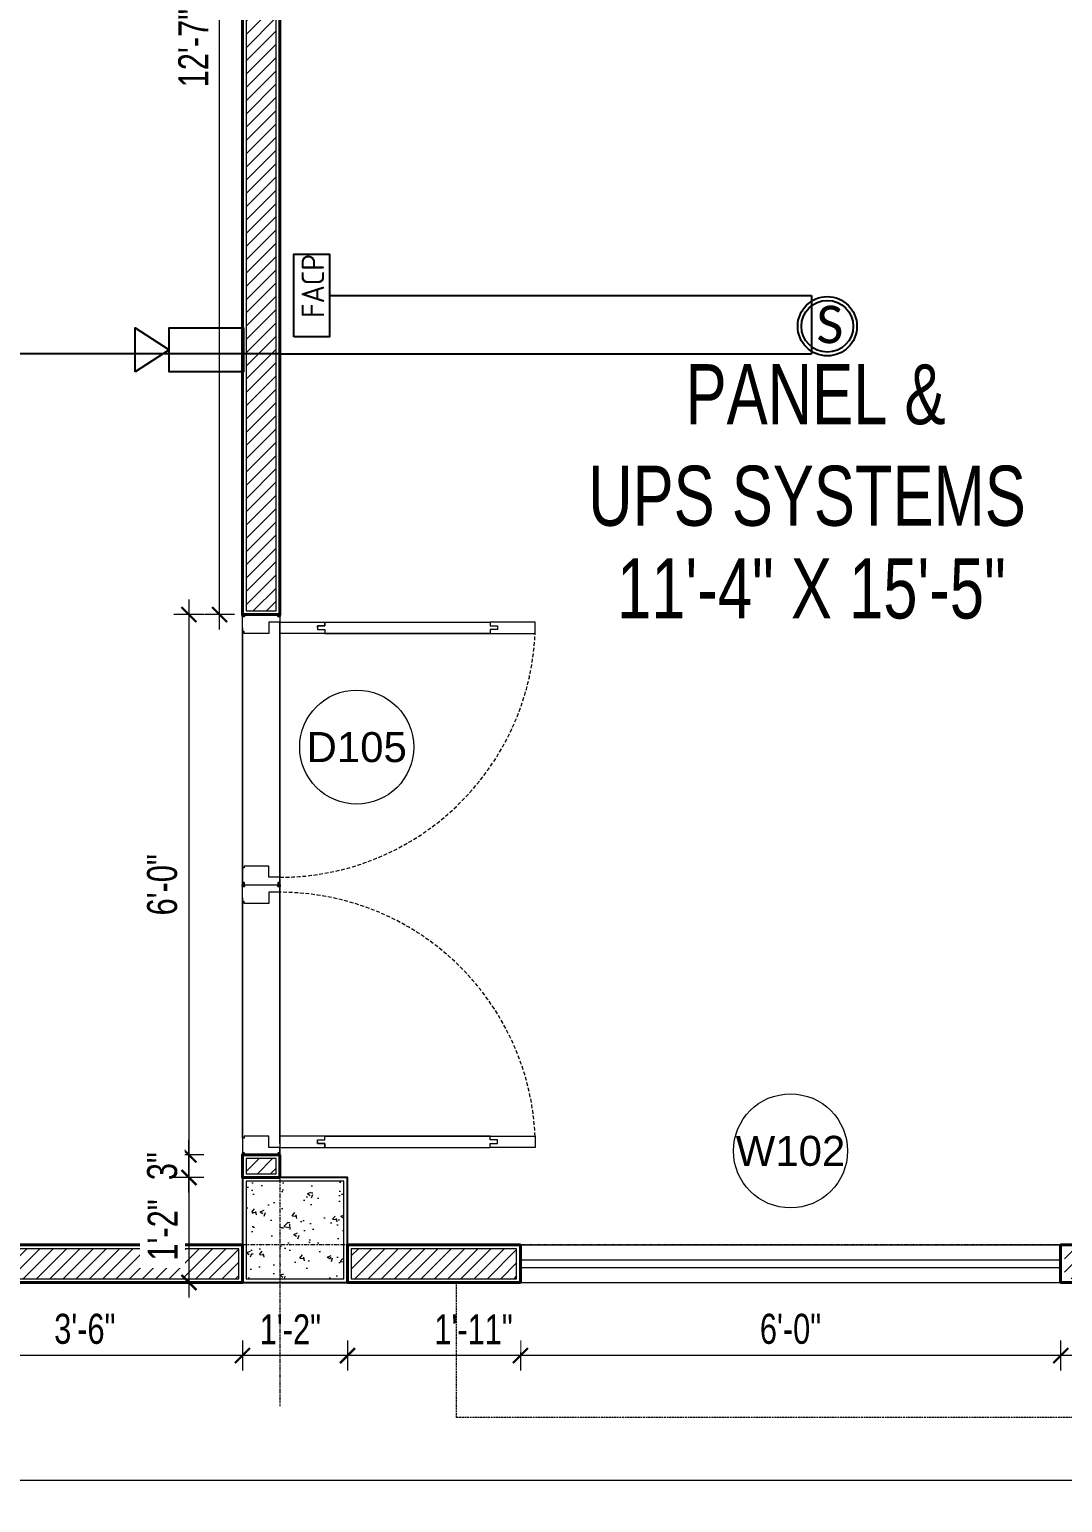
# Model space of a CAD drawing. Header units: inches. Extents: x 735 to 7643, y 526 to 1733.
# Drawn here: x 3341.1 to 3478.8, y 944.8 to 1141.1 of the extents above; entities that cross this region are included whole.
import ezdxf
from ezdxf.enums import TextEntityAlignment as Align

# ---------------------------------------------------------------- set-up
doc = ezdxf.new("R2010")
doc.units = ezdxf.units.IN
doc.header["$MEASUREMENT"] = 0
for name, pattern in [('DASH', [0.35, 0.25, -0.1]), ('DASHED', [0.75, 0.5, -0.25]), ('PHANTOMX2', [5, 2.5, -0.5, 0.5, -0.5, 0.5, -0.5])]:
    doc.linetypes.add(name, pattern=pattern)
for name, color, linetype in [('COLLUM', 1, 'Continuous'), ('CONTROL PANEL', 1, 'Continuous'), ('FREE-TEXT', 7, 'Continuous'), ('horn & strobe', 1, 'Continuous'), ('Plant Layout', 7, 'Continuous'), ('smoke detector', 1, 'Continuous'), ('Text', 7, 'Continuous'), ('zone wiring', 5, 'Continuous')]:
    doc.layers.add(name, color=color, linetype=linetype)
for name, color, linetype, lineweight in [('Dimension', 22, 'Continuous', 13), ('DOOR', 115, 'Continuous', 15), ('Door & Window Dim', 5, 'Continuous', 15), ('Glass', 5, 'Continuous', 9), ('grid', 9, 'Continuous', 13), ('HACTH', 8, 'Continuous', 9), ('I-DOOR-IDEN-N', 7, 'Continuous', 15), ('Plaster Line', 5, 'Continuous', 15), ('Sunshed', 5, 'Continuous', 15), ('wall 05', 3, 'Continuous', 40), ('WINDOW', 140, 'Continuous', 9)]:
    doc.layers.add(name, color=color, linetype=linetype, lineweight=lineweight)
doc.styles.add('Arial', font='arial.ttf')
doc.styles.get("Standard").update_dxf_attribs({"font": 'isocp3.shx'})
doc.styles.add('Swiss721', font='swisscl.ttf')
doc.dimstyles.new('DIM08', dxfattribs={"dimtxt": 8, "dimasz": 4, "dimexe": 4, "dimexo": 0, "dimgap": 3, "dimtad": 1, "dimdec": 1, "dimzin": 3, "dimdsep": 46, "dimlunit": 4, "dimtxsty": 'Swiss721', "dimblk": 'ARCHTICK', "dimcen": 0, "dimdle": 4, "dimclrd": 256, "dimclre": 256, "dimclrt": 256, "dimadec": 0, "dimazin": 0, "dimtfac": 1, "dimtdec": 1, "dimtofl": 0, "dimtmove": 0, "dimatfit": 3, "dimldrblk": 'ARCHTICK', "dimfxl": 4, "dimfxlon": 1, "dimtfill": 1, "dimtolj": 1, "dimtzin": 0, "dimlwd": 9, "dimlwe": 9, "dimarcsym": 0})

# ---------------------------------------------------------------- blocks, each defined once
blk = doc.blocks.new('_ArchTick')
at = {"color": 0, "linetype": 'ByBlock', "const_width": 0.15}
blk.add_lwpolyline([(-0.5, -0.5), (0.5, 0.5)], dxfattribs=at)
blk = doc.blocks.new('*D381')
at = {"layer": 'Defpoints', "color": 0, "transparency": 16777216}
for p in [(3478.52, 974.08), (3503.48, 974.08), (3478.52, 964.33)]:
    blk.add_point(p, dxfattribs=at)
at = {"layer": 'Dimension', "lineweight": 9, "transparency": 16777216}
for p, q in [((3478.52, 966.33), (3478.52, 962.33)), ((3503.48, 966.33), (3503.48, 962.33)), ((3505.48, 964.33), (3476.52, 964.33))]:
    blk.add_line(p, q, dxfattribs=at)
at = {"layer": 'Dimension', "lineweight": 9, "transparency": 16777216, "xscale": 2, "yscale": 2, "zscale": 2, "rotation": 180}
blk.add_blockref('_ArchTick', (3478.52, 964.33), dxfattribs=at)
at = {"layer": 'Dimension', "lineweight": 9, "transparency": 16777216, "xscale": 2, "yscale": 2, "zscale": 2}
blk.add_blockref('_ArchTick', (3503.48, 964.33), dxfattribs=at)
at = {"layer": 'Dimension', "transparency": 16777216, "insert": (3488, 967.84), "char_height": 4, "attachment_point": 5, "style": 'Swiss721', "bg_fill": 3, "box_fill_scale": 1.25, "bg_fill_color": 256, "bg_fill_true_color": 13158600, "bg_fill_transparency": 0}
blk.add_mtext('\\A1;2\'-1"', dxfattribs=at)
blk = doc.blocks.new('*D382')
at = {"layer": 'Defpoints', "color": 0, "transparency": 16777216}
for p in [(3406.52, 974.08), (3478.52, 974.08), (3406.52, 964.33)]:
    blk.add_point(p, dxfattribs=at)
at = {"layer": 'Door & Window Dim', "lineweight": 9, "transparency": 16777216}
for p, q in [((3406.52, 966.33), (3406.52, 962.33)), ((3478.52, 966.33), (3478.52, 962.33)), ((3480.52, 964.33), (3404.52, 964.33))]:
    blk.add_line(p, q, dxfattribs=at)
at = {"layer": 'Door & Window Dim', "lineweight": 9, "transparency": 16777216, "xscale": 2, "yscale": 2, "zscale": 2, "rotation": 180}
blk.add_blockref('_ArchTick', (3406.52, 964.33), dxfattribs=at)
at = {"layer": 'Door & Window Dim', "lineweight": 9, "transparency": 16777216, "xscale": 2, "yscale": 2, "zscale": 2}
blk.add_blockref('_ArchTick', (3478.52, 964.33), dxfattribs=at)
at = {"layer": 'Door & Window Dim', "transparency": 16777216, "insert": (3442.52, 967.88), "char_height": 4, "attachment_point": 5, "style": 'Swiss721', "bg_fill": 3, "box_fill_scale": 1.25, "bg_fill_color": 256, "bg_fill_true_color": 13158600, "bg_fill_transparency": 0}
blk.add_mtext('\\A1;6\'-0"', dxfattribs=at)
blk = doc.blocks.new('*D383')
at = {"layer": 'Defpoints', "color": 0, "transparency": 16777216}
for p in [(3383.48, 974.08), (3406.52, 974.08), (3383.48, 964.33)]:
    blk.add_point(p, dxfattribs=at)
at = {"layer": 'Dimension', "lineweight": 9, "transparency": 16777216}
for p, q in [((3383.48, 966.33), (3383.48, 962.33)), ((3406.52, 966.33), (3406.52, 962.33)), ((3408.52, 964.33), (3381.48, 964.33))]:
    blk.add_line(p, q, dxfattribs=at)
at = {"layer": 'Dimension', "lineweight": 9, "transparency": 16777216, "xscale": 2, "yscale": 2, "zscale": 2, "rotation": 180}
blk.add_blockref('_ArchTick', (3383.48, 964.33), dxfattribs=at)
at = {"layer": 'Dimension', "lineweight": 9, "transparency": 16777216, "xscale": 2, "yscale": 2, "zscale": 2}
blk.add_blockref('_ArchTick', (3406.52, 964.33), dxfattribs=at)
at = {"layer": 'Dimension', "transparency": 16777216, "insert": (3400.28, 967.83), "char_height": 4, "attachment_point": 5, "style": 'Swiss721', "bg_fill": 3, "box_fill_scale": 1.25, "bg_fill_color": 256, "bg_fill_true_color": 13158600, "bg_fill_transparency": 0}
blk.add_mtext('\\A1;1\'-11"', dxfattribs=at)
blk = doc.blocks.new('*D158')
at = {"layer": 'Defpoints', "color": 0, "transparency": 16777216}
for p in [(3369.48, 974.08), (3383.48, 974.08), (3369.48, 964.33)]:
    blk.add_point(p, dxfattribs=at)
at = {"layer": 'Dimension', "lineweight": 9, "transparency": 16777216}
for p, q in [((3369.48, 966.33), (3369.48, 962.33)), ((3383.48, 966.33), (3383.48, 962.33)), ((3385.48, 964.33), (3367.48, 964.33))]:
    blk.add_line(p, q, dxfattribs=at)
at = {"layer": 'Dimension', "lineweight": 9, "transparency": 16777216, "xscale": 2, "yscale": 2, "zscale": 2, "rotation": 180}
blk.add_blockref('_ArchTick', (3369.48, 964.33), dxfattribs=at)
at = {"layer": 'Dimension', "lineweight": 9, "transparency": 16777216, "xscale": 2, "yscale": 2, "zscale": 2}
blk.add_blockref('_ArchTick', (3383.48, 964.33), dxfattribs=at)
at = {"layer": 'Dimension', "transparency": 16777216, "insert": (3375.87, 967.84), "char_height": 4, "attachment_point": 5, "style": 'Swiss721', "bg_fill": 3, "box_fill_scale": 1.25, "bg_fill_color": 256, "bg_fill_true_color": 13158600, "bg_fill_transparency": 0}
blk.add_mtext('\\A1;1\'-2"', dxfattribs=at)
blk = doc.blocks.new('*D384')
at = {"layer": 'Defpoints', "color": 0, "transparency": 16777216}
for p in [(3327.48, 974.08), (3369.48, 974.08), (3327.48, 964.33)]:
    blk.add_point(p, dxfattribs=at)
at = {"layer": 'Dimension', "lineweight": 9, "transparency": 16777216}
for p, q in [((3327.48, 966.33), (3327.48, 962.33)), ((3369.48, 966.33), (3369.48, 962.33)), ((3371.48, 964.33), (3325.48, 964.33))]:
    blk.add_line(p, q, dxfattribs=at)
at = {"layer": 'Dimension', "lineweight": 9, "transparency": 16777216, "xscale": 2, "yscale": 2, "zscale": 2, "rotation": 180}
blk.add_blockref('_ArchTick', (3327.48, 964.33), dxfattribs=at)
at = {"layer": 'Dimension', "lineweight": 9, "transparency": 16777216, "xscale": 2, "yscale": 2, "zscale": 2}
blk.add_blockref('_ArchTick', (3369.48, 964.33), dxfattribs=at)
at = {"layer": 'Dimension', "transparency": 16777216, "insert": (3348.48, 967.88), "char_height": 4, "attachment_point": 5, "style": 'Swiss721', "bg_fill": 3, "box_fill_scale": 1.25, "bg_fill_color": 256, "bg_fill_true_color": 13158600, "bg_fill_transparency": 0}
blk.add_mtext('\\A1;3\'-6"', dxfattribs=at)
blk = doc.blocks.new('*D172')
at = {"layer": 'Defpoints', "color": 0, "transparency": 16777216}
for p in [(2879.48, 974.08), (3515.48, 974.08), (3515.48, 947.75)]:
    blk.add_point(p, dxfattribs=at)
at = {"layer": 'Dimension', "lineweight": 9, "transparency": 16777216}
for p, q in [((2879.48, 950.75), (2879.48, 944.75)), ((3515.48, 950.75), (3515.48, 944.75)), ((2876.48, 947.75), (3518.48, 947.75))]:
    blk.add_line(p, q, dxfattribs=at)
at = {"layer": 'Dimension', "lineweight": 9, "transparency": 16777216, "xscale": 3, "yscale": 3, "zscale": 3, "rotation": 180}
blk.add_blockref('_ArchTick', (2879.48, 947.75), dxfattribs=at)
at = {"layer": 'Dimension', "lineweight": 9, "transparency": 16777216, "xscale": 3, "yscale": 3, "zscale": 3}
blk.add_blockref('_ArchTick', (3515.48, 947.75), dxfattribs=at)
at = {"layer": 'Dimension', "transparency": 16777216, "insert": (3197.48, 954.4), "char_height": 6, "attachment_point": 5, "style": 'Swiss721', "bg_fill": 3, "box_fill_scale": 1.25, "bg_fill_color": 256, "bg_fill_true_color": 13158600, "bg_fill_transparency": 0}
blk.add_mtext('\\A1;{\\H1.4286x;53\'-0"}', dxfattribs=at)
blk = doc.blocks.new('*D176')
at = {"layer": 'Defpoints', "color": 0, "transparency": 16777216}
for p in [(3374.48, 1063.08), (3362.35, 991.08), (3369.48, 991.08)]:
    blk.add_point(p, dxfattribs=at)
at = {"layer": 'Door & Window Dim', "lineweight": 9, "transparency": 16777216}
for p, q in [((3362.35, 1065.08), (3362.35, 989.08)), ((3364.35, 1063.08), (3360.35, 1063.08)), ((3364.35, 991.08), (3360.35, 991.08))]:
    blk.add_line(p, q, dxfattribs=at)
at = {"layer": 'Door & Window Dim', "lineweight": 9, "transparency": 16777216, "xscale": 2, "yscale": 2, "zscale": 2}
for p, rotation in [((3362.35, 1063.08), 90), ((3362.35, 991.08), 270)]:
    blk.add_blockref('_ArchTick', p, dxfattribs=dict(at, rotation=rotation))
at = {"layer": 'Door & Window Dim', "transparency": 16777216, "insert": (3358.8, 1027.08), "char_height": 4, "attachment_point": 5, "rotation": 90, "style": 'Swiss721', "bg_fill": 3, "box_fill_scale": 1.25, "bg_fill_color": 256, "bg_fill_true_color": 13158600, "bg_fill_transparency": 0}
blk.add_mtext('\\A1;6\'-0"', dxfattribs=at)
blk = doc.blocks.new('A$C20C675F6')
at = {"layer": 'Defpoints'}
for points in [[(0.25, 72), (0.25, 71.75), (0, 71.75), (0, 72)], [(5, 72), (5, 71.75), (4.75, 71.75), (4.75, 72)], [(0.25, 36), (0.25, 36.25), (0, 36.25), (0, 36)], [(0.25, 36), (0.25, 35.75), (0, 35.75), (0, 36)], [(5, 36), (5, 36.25), (4.75, 36.25), (4.75, 36)], [(5, 36), (5, 35.75), (4.75, 35.75), (4.75, 36)], [(0.25, 0), (0.25, 0.25), (0, 0.25), (0, 0)], [(5, 0), (5, 0.25), (4.75, 0.25), (4.75, 0)]]:
    blk.add_lwpolyline(points, close=True, dxfattribs=at)
at = {"layer": 'DOOR'}
for points in [[(5, 71), (3.5, 71), (3.5, 69.5), (0.25, 69.5), (0.25, 69.75), (0, 69.75), (0, 71.75), (0.25, 71.75), (0.25, 72), (4.75, 72), (4.75, 71.75), (5, 71.75), (5, 71)], [(10, 70.25), (10, 70), (11, 70), (11, 69.5), (5, 69.5), (5, 71), (11, 71), (11, 70.5), (10, 70.5), (10, 70.25), (10, 70.5), (11, 70.5), (11, 71), (33, 71), (33, 70.5), (34, 70.5), (34, 70), (33, 70), (33, 69.5), (11, 69.5), (39, 69.5), (39, 71), (33, 71)], [(5, 37), (3.5, 37), (3.5, 38.5), (0.25, 38.5), (0.25, 38.25), (0, 38.25), (0, 36.25), (0.25, 36.25), (0.25, 36), (4.75, 36), (4.75, 36.25), (5, 36.25), (5, 37)], [(5, 35), (3.5, 35), (3.5, 33.5), (0.25, 33.5), (0.25, 33.75), (0, 33.75), (0, 35.75), (0.25, 35.75), (0.25, 36), (4.75, 36), (4.75, 35.75), (5, 35.75), (5, 35)], [(5, 1), (3.5, 1), (3.5, 2.5), (0.25, 2.5), (0.25, 2.25), (0, 2.25), (0, 0.25), (0.25, 0.25), (0.25, 0), (4.75, 0), (4.75, 0.25), (5, 0.25), (5, 1)], [(10, 1.75), (10, 2), (11, 2), (11, 2.5), (5, 2.5), (5, 1), (11, 1), (11, 1.5), (10, 1.5), (10, 1.75), (10, 1.5), (11, 1.5), (11, 1), (33, 1), (33, 1.5), (34, 1.5), (34, 2), (33, 2), (33, 2.5), (11, 2.5), (39, 2.5), (39, 1), (33, 1)]]:
    blk.add_lwpolyline(points, dxfattribs=at)
at = {"layer": 'DOOR', "linetype": 'DASHED', "lineweight": 0}
for centre, start, end in [((4.98, 71.06), 270.0403, 357.3754), ((4.98, 0.94), 2.6246, 89.9597)]:
    blk.add_arc(centre, 34.06, start, end, dxfattribs=at)
at = {"layer": 'HACTH', "lineweight": 0, "ltscale": 10}
for p, q in [((0, 2.25), (0, 69.75)), ((5, 1.5), (5, 69.5))]:
    blk.add_line(p, q, dxfattribs=at)
blk = doc.blocks.new('tr')
at = {"layer": 'Plaster Line'}
for p, q in [((144226.45, 171283.63), (144185.45, 171283.63)), ((144226.45, 171279.63), (144226.45, 171283.63)), ((144185.45, 171279.63), (144226.45, 171279.63))]:
    blk.add_line(p, q, dxfattribs=at)
blk = doc.blocks.new('qm')
at = {"layer": 'wall 05'}
for p, q in [((144226.95, 171284.13), (144184.95, 171284.13)), ((144226.95, 171279.13), (144226.95, 171284.13)), ((144184.95, 171279.13), (144226.95, 171279.13))]:
    blk.add_line(p, q, dxfattribs=at)
blk = doc.blocks.new('bg')
at = {"layer": 'wall 05'}
for p, q in [((144263.99, 171284.13), (144240.95, 171284.13)), ((144240.95, 171284.13), (144240.95, 171279.13)), ((144263.99, 171279.13), (144263.99, 171284.13)), ((144360.95, 171284.13), (144335.99, 171284.13)), ((144335.99, 171284.13), (144335.99, 171279.13)), ((144240.95, 171279.13), (144263.99, 171279.13)), ((144335.99, 171279.13), (144360.95, 171279.13))]:
    blk.add_line(p, q, dxfattribs=at)
blk = doc.blocks.new('dp')
at = {"layer": 'Plaster Line'}
for p, q in [((144263.49, 171283.63), (144241.45, 171283.63)), ((144241.45, 171283.63), (144241.45, 171279.63)), ((144263.49, 171279.63), (144263.49, 171283.63)), ((144241.45, 171279.63), (144263.49, 171279.63))]:
    blk.add_line(p, q, dxfattribs=at)
blk = doc.blocks.new('*D207')
at = {"layer": 'Defpoints', "color": 0, "transparency": 16777216}
for p in [(3366.44, 1214.08), (3369.48, 1214.08), (3369.48, 1063.08)]:
    blk.add_point(p, dxfattribs=at)
at = {"layer": 'Dimension', "lineweight": 9, "transparency": 16777216}
for p, q in [((3366.44, 1061.08), (3366.44, 1216.08)), ((3368.44, 1214.08), (3364.44, 1214.08)), ((3368.44, 1063.08), (3364.44, 1063.08))]:
    blk.add_line(p, q, dxfattribs=at)
at = {"layer": 'Dimension', "lineweight": 9, "transparency": 16777216, "xscale": 2, "yscale": 2, "zscale": 2}
for p, rotation in [((3366.44, 1214.08), 90), ((3366.44, 1063.08), 270)]:
    blk.add_blockref('_ArchTick', p, dxfattribs=dict(at, rotation=rotation))
at = {"layer": 'Dimension', "transparency": 16777216, "insert": (3362.93, 1138.58), "char_height": 4, "attachment_point": 5, "rotation": 90, "style": 'Swiss721', "bg_fill": 3, "box_fill_scale": 1.25, "bg_fill_color": 256, "bg_fill_true_color": 13158600, "bg_fill_transparency": 0}
blk.add_mtext('\\A1;12\'-7"', dxfattribs=at)
blk = doc.blocks.new('*D208')
at = {"layer": 'Defpoints', "color": 0, "transparency": 16777216}
for p in [(3369.48, 991.08), (3369.48, 988.08)]:
    blk.add_point(p, dxfattribs=at)
at = {"layer": 'Dimension', "lineweight": 9, "transparency": 16777216}
for p, q in [((3362.35, 986.08), (3362.35, 993.08)), ((3364.35, 991.08), (3360.35, 991.08)), ((3364.35, 988.08), (3360.35, 988.08))]:
    blk.add_line(p, q, dxfattribs=at)
at = {"layer": 'Dimension', "lineweight": 9, "transparency": 16777216, "xscale": 2, "yscale": 2, "zscale": 2}
for p, rotation in [((3362.35, 991.08), 90), ((3362.35, 988.08), 270)]:
    blk.add_blockref('_ArchTick', p, dxfattribs=dict(at, rotation=rotation))
at = {"layer": 'Dimension', "transparency": 16777216, "insert": (3358.8, 989.58), "char_height": 4, "attachment_point": 5, "rotation": 90, "style": 'Swiss721', "bg_fill": 3, "box_fill_scale": 1.25, "bg_fill_color": 256, "bg_fill_true_color": 13158600, "bg_fill_transparency": 0}
blk.add_mtext('\\A1;3"', dxfattribs=at)
at = {"layer": 'Defpoints', "color": 0, "transparency": 16777216}
blk.add_point((3362.35, 991.08), dxfattribs=at)
blk = doc.blocks.new('*D209')
at = {"layer": 'Defpoints', "color": 0, "transparency": 16777216}
for p in [(3369.48, 988.08), (3362.35, 974.08), (3369.48, 974.08)]:
    blk.add_point(p, dxfattribs=at)
at = {"layer": 'Dimension', "lineweight": 9, "transparency": 16777216}
for p, q in [((3362.35, 990.08), (3362.35, 972.08)), ((3364.35, 988.08), (3360.35, 988.08)), ((3364.35, 974.08), (3360.35, 974.08))]:
    blk.add_line(p, q, dxfattribs=at)
at = {"layer": 'Dimension', "lineweight": 9, "transparency": 16777216, "xscale": 2, "yscale": 2, "zscale": 2}
for p, rotation in [((3362.35, 988.08), 90), ((3362.35, 974.08), 270)]:
    blk.add_blockref('_ArchTick', p, dxfattribs=dict(at, rotation=rotation))
at = {"layer": 'Dimension', "transparency": 16777216, "insert": (3358.85, 981.08), "char_height": 4, "attachment_point": 5, "rotation": 90, "style": 'Swiss721', "bg_fill": 3, "box_fill_scale": 1.25, "bg_fill_color": 256, "bg_fill_true_color": 13158600, "bg_fill_transparency": 0}
blk.add_mtext('\\A1;1\'-2"', dxfattribs=at)
blk = doc.blocks.new('wall&door')
at = {"color": 0, "linetype": 'ByBlock', "lineweight": -2}
blk.add_circle((0, 0), 3.039, dxfattribs=at)
at = {"color": 0, "linetype": 'ByBlock', "lineweight": -2, "ltscale": 25.4, "style": 'Arial'}
blk.add_attdef('PT1', text='', height=1.6, dxfattribs=at).set_placement((0, 0), align=Align.MIDDLE_CENTER)
blk = doc.blocks.new('smoke detector')
at = {"layer": 'smoke detector'}
for radius in [3.95, 3.45]:
    blk.add_circle((331.62, 4109.64), radius, dxfattribs=at)
at = {"layer": 'smoke detector', "insert": (330.17, 4112.38), "char_height": 5, "attachment_point": 1}
blk.add_mtext_dynamic_manual_height_columns('{\\fCalibri|b0|i0|c0|p34;S}', width=5, gutter_width=1, heights=[0], dxfattribs=at)
blk = doc.blocks.new('horn with strobe')
at = {"layer": 'horn & strobe', "color": 1}
for points in [[(-391.02, 4158.6), (-381.13, 4158.6), (-381.13, 4152.71), (-391.02, 4152.71)], [(-376.59, 4158.6), (-376.59, 4152.71), (-381.13, 4155.65)]]:
    blk.add_lwpolyline(points, close=True, dxfattribs=at)

msp = doc.modelspace()

# ---------------------------------------------------------------- linework, layer by layer
at = {"layer": 'CONTROL PANEL'}
msp.add_lwpolyline([(3376.33, 1100.11), (3376.33, 1111.11), (3381.07, 1111.11), (3381.07, 1100.11)], close=True, dxfattribs=at)
at = {"layer": 'Glass', "ltscale": 10}
for points in [[(3406.52, 977.08), (3478.52, 977.08)], [(3406.52, 976.08), (3478.52, 976.08)]]:
    msp.add_lwpolyline(points, dxfattribs=at)
at = {"layer": 'grid', "linetype": 'PHANTOMX2', "ltscale": 0.2}
msp.add_line((3562.15, 979.08), (2835.36, 979.08), dxfattribs=at)
at = {"layer": 'WINDOW', "linetype": 'Continuous', "ltscale": 10}
for points in [[(3406.52, 979.08), (3478.52, 979.08)], [(3406.52, 974.08), (3478.52, 974.08)]]:
    msp.add_lwpolyline(points, dxfattribs=at)
at = {"layer": 'zone wiring', "color": 30}
for p, q in [((3381.07, 1105.61), (3445.3, 1105.61)), ((3445.3, 1105.61), (3445.3, 1097.84)), ((3374.48, 1097.84), (3445.3, 1097.84))]:
    msp.add_line(p, q, dxfattribs=at)

# ---------------------------------------------------------------- block references
at = {"layer": 'I-DOOR-IDEN-N'}
ref = msp.add_blockref('wall&door', (3384.71, 1045.43), dxfattribs=dict(at, xscale=2.5, yscale=2.5, zscale=2.5))
ref.add_attrib('PT1', 'D105', dxfattribs={"layer": '0', "color": 7, "linetype": 'ByBlock', "lineweight": -2, "ltscale": 25.4, "height": 4, "style": 'Arial'}).set_placement((3384.71, 1045.43), align=Align.MIDDLE_CENTER)
ref = msp.add_blockref('wall&door', (3442.52, 991.62), dxfattribs=dict(at, xscale=2.5, yscale=2.5, zscale=2.5))
ref.add_attrib('PT1', 'W102', dxfattribs={"layer": '0', "color": 7, "linetype": 'ByBlock', "lineweight": -2, "ltscale": 25.4, "height": 4, "style": 'Arial'}).set_placement((3442.52, 991.62), align=Align.MIDDLE_CENTER)
at = {"layer": 'smoke detector'}
msp.add_blockref('smoke detector', (3115.81, -3008.13), dxfattribs=at)

# ---------------------------------------------------------------- texts
at = {"layer": 'FREE-TEXT', "insert": (3377.37, 1102.63), "char_height": 3, "attachment_point": 1, "rotation": 90}
msp.add_mtext_dynamic_manual_height_columns('FACP ', width=5.9624, gutter_width=1, heights=[0], dxfattribs=at)
at = {"layer": 'Text', "style": 'Swiss721'}
for s, p in [(' PANEL &', (3444.72, 1092.43)), ('UPS SYSTEMS', (3444.72, 1078.93))]:
    msp.add_text(s, height=8, dxfattribs=at).set_placement(p, align=Align.MIDDLE)
at = {"layer": 'Text', "insert": (3445.31, 1070.57), "char_height": 8, "width": 62.6303, "attachment_point": 2, "style": 'Swiss721'}
msp.add_mtext('\\A1;11\'-4" X 15\'-5"', dxfattribs=at)

# ---------------------------------------------------------------- dimensions: what is measured, and where the dimension line sits
at = {"layer": 'Door & Window Dim'}
dim = msp.add_linear_dim(base=(3362.35, 991.08), p1=(3374.48, 1063.08), p2=(3369.48, 991.08), angle=270, dimstyle='DIM08', override={"dimscale": 0.5, "dimarcsym": 2}, dxfattribs=at)
dim.commit()
dim.dimension.update_dxf_attribs({"geometry": '*D176', "text_midpoint": (3358.8, 1027.08)})

# ---------------------------------------------------------------- next in the draw order: hatches: boundary and pattern name
at = {"layer": 'HACTH'}
h = msp.add_hatch(dxfattribs=at)
h.set_pattern_fill('ANSI31', color=256, scale=10, style=0)
h.set_pattern_definition([(45, (-137853.8913, -170387.8169), (-0.8838834765, 0.8838834765), [])])
h.paths.add_polyline_path([(3373.98, 988.58), (3373.98, 990.58), (3369.98, 990.58), (3369.98, 988.58)])

# ---------------------------------------------------------------- next in the draw order: linework, layer by layer
at = {"layer": 'Plant Layout', "lineweight": 13}
for p, q in [((3374.48, 1062.08), (3374.48, 1028.08)), ((3369.48, 1061.33), (3369.48, 1028.83)), ((3369.48, 1025.33), (3369.48, 992.83)), ((3374.48, 1026.08), (3374.48, 992.08))]:
    msp.add_line(p, q, dxfattribs=at)
at = {"layer": 'Plaster Line'}
for points in [[(3437.98, 1168.58), (3373.98, 1168.58), (3373.98, 1213.58), (3369.98, 1213.58), (3369.98, 1063.58), (3373.98, 1063.58), (3373.98, 1164.58), (3437.98, 1164.58)], [(3373.98, 990.58), (3369.98, 990.58), (3369.98, 988.58), (3373.98, 988.58)]]:
    msp.add_lwpolyline(points, close=True, dxfattribs=at)
at = {"layer": 'wall 05'}
for points in [[(3438.48, 1169.08), (3374.48, 1169.08), (3374.48, 1214.08), (3369.48, 1214.08), (3369.48, 1063.08), (3374.48, 1063.08), (3374.48, 1164.08), (3438.48, 1164.08)], [(3374.48, 991.08), (3369.48, 991.08), (3369.48, 988.08), (3374.48, 988.08)]]:
    msp.add_lwpolyline(points, close=True, dxfattribs=at)

# ---------------------------------------------------------------- next in the draw order: block references
at = {"layer": 'DOOR', "lineweight": 0}
msp.add_blockref('A$C20C675F6', (3369.48, 991.08), dxfattribs=at)

# ---------------------------------------------------------------- next in the draw order: dimensions: what is measured, and where the dimension line sits
at = {"layer": 'Dimension'}
dim = msp.add_linear_dim(base=(3478.52, 964.33), p1=(3503.48, 974.08), p2=(3478.52, 974.08), dimstyle='DIM08', override={"dimscale": 0.5, "dimarcsym": 2}, dxfattribs=at)
dim.commit()
dim.dimension.update_dxf_attribs({"geometry": '*D381', "text_midpoint": (3488, 964.33), "dimtype": 160})

# ---------------------------------------------------------------- next in the draw order: dimensions: what is measured, and where the dimension line sits
at = {"layer": 'Door & Window Dim'}
dim = msp.add_linear_dim(base=(3406.52, 964.33), p1=(3478.52, 974.08), p2=(3406.52, 974.08), dimstyle='DIM08', override={"dimscale": 0.5, "dimarcsym": 2}, dxfattribs=at)
dim.commit()
dim.dimension.update_dxf_attribs({"geometry": '*D382', "text_midpoint": (3442.52, 967.88)})

# ---------------------------------------------------------------- next in the draw order: dimensions: what is measured, and where the dimension line sits
at = {"layer": 'Dimension'}
dim = msp.add_linear_dim(base=(3383.48, 964.33), p1=(3406.52, 974.08), p2=(3383.48, 974.08), dimstyle='DIM08', override={"dimscale": 0.5, "dimarcsym": 2}, dxfattribs=at)
dim.commit()
dim.dimension.update_dxf_attribs({"geometry": '*D383', "text_midpoint": (3400.28, 964.33), "dimtype": 160})

# ---------------------------------------------------------------- next in the draw order: dimensions: what is measured, and where the dimension line sits
dim = msp.add_linear_dim(base=(3369.48, 964.33), p1=(3383.48, 974.08), p2=(3369.48, 974.08), dimstyle='DIM08', override={"dimscale": 0.5, "dimarcsym": 2}, dxfattribs=at)
dim.commit()
dim.dimension.update_dxf_attribs({"geometry": '*D158', "text_midpoint": (3375.87, 964.33), "dimtype": 160})

# ---------------------------------------------------------------- next in the draw order: dimensions: what is measured, and where the dimension line sits
dim = msp.add_linear_dim(base=(3327.48, 964.33), p1=(3369.48, 974.08), p2=(3327.48, 974.08), dimstyle='DIM08', override={"dimscale": 0.5, "dimarcsym": 2}, dxfattribs=at)
dim.commit()
dim.dimension.update_dxf_attribs({"geometry": '*D384', "text_midpoint": (3348.48, 967.88)})

# ---------------------------------------------------------------- next in the draw order: dimensions: what is measured, and where the dimension line sits
dim = msp.add_linear_dim(base=(3515.48, 947.75), p1=(2879.48, 974.08), p2=(3515.48, 974.08), text='{\\H1.4286x;<>}', dimstyle='DIM08', override={"dimscale": 0.75, "dimarcsym": 2}, dxfattribs=at)
dim.commit()
dim.dimension.update_dxf_attribs({"geometry": '*D172', "text_midpoint": (3197.48, 954.4)})

# ---------------------------------------------------------------- next in the draw order: hatches: boundary and pattern name
at = {"layer": 'HACTH'}
h = msp.add_hatch(dxfattribs=at)
h.set_pattern_fill('ANSI31', color=256, scale=10, style=0)
h.set_pattern_definition([(45, (-407583.7018, -240993.2976), (-0.8838834765, 0.8838834765), [])])
h.paths.add_polyline_path([(3195.98, 978.58), (3195.98, 974.58), (3242.98, 974.58), (3242.98, 978.58)])
h.paths.add_polyline_path([(3368.98, 974.58), (3368.98, 978.58), (3327.98, 978.58), (3327.98, 974.58)])
h.paths.add_polyline_path([(3383.98, 978.58), (3383.98, 974.58), (3406.02, 974.58), (3406.02, 978.58)])
h.paths.add_polyline_path([(3502.98, 974.58), (3502.98, 978.58), (3479.02, 978.58), (3479.02, 974.58)])
h.paths.add_polyline_path([(3510.98, 986.58), (3514.98, 986.58), (3514.98, 1014.58), (3510.98, 1014.58)])
h.paths.add_polyline_path([(3514.98, 1098.58), (3510.98, 1098.58), (3510.98, 1087.58), (3514.98, 1087.58)])
h.paths.add_polyline_path([(3510.98, 1111.58), (3514.98, 1111.58), (3514.98, 1201.58), (3510.98, 1201.58)])
h.paths.add_polyline_path([(3369.98, 1063.58), (3373.98, 1063.58), (3373.98, 1164.58), (3437.98, 1164.58), (3437.98, 1168.58), (3373.98, 1168.58), (3373.98, 1213.58), (3369.98, 1213.58)])
h = msp.add_hatch(dxfattribs=at)
h.set_pattern_fill('AR-CONC', color=256, scale=0.75, style=0)
h.set_pattern_definition([(50, (-407583.7018, -240993.2976), (5.37945137, -0.470641012), [0.5625, -6.1875]), (355, (-407583.702, -240993.2976), (-1.040635, 5.641441), [0.45, -4.95]), (100.4514, (-407583.2535, -240993.337), (4.338820363, 5.170796565), [0.478051425, -5.25856584]), (46.1842, (-407583.702, -240991.7976), (8.004307865, -1.24139261), [0.84375, -9.28125]), (96.6356, (-407583.035, -240991.901), (7.00997029, 7.30588403), [0.71707716, -7.8878475]), (351.1842, (-407583.702, -240991.798), (7.00996459, 7.3058895), [0.675, -7.425]), (21, (-407582.9518, -240992.1726), (4.47680289, -3.01964168), [0.5625, -6.1875]), (326, (-407582.952, -240992.1726), (1.82486499, 5.43862534), [0.45, -4.95]), (71.4514, (-407582.5787, -240992.424), (6.301669714, 2.418978725), [0.478051425, -5.25856584]), (37.5, (-407583.7018, -240993.2976), (0.091198915, 2.496703904), [0, -4.89, 0, -5.025, 0, -4.96875]), (7.5, (-407583.7018, -240993.2976), (1.973021531, 2.958087839), [0, -2.865, 0, -4.7775, 0, -1.89375]), (327.5, (-407585.3743, -240993.2976), (4.003668271, -0.169161538), [0, -1.875, 0, -5.85, 0, -7.7625]), (317.5, (-407586.1243, -240993.2976), (4.37389627, 0.750787367), [0, -2.4375, 0, -3.885, 0, -5.5125])])
h.paths.add_polyline_path([(3369.98, 974.58), (3382.98, 974.58), (3382.98, 987.58), (3369.98, 987.58)])

# ---------------------------------------------------------------- next in the draw order: linework, layer by layer
at = {"layer": 'COLLUM'}
msp.add_lwpolyline([(3369.48, 974.08), (3383.48, 974.08), (3383.48, 988.08), (3369.48, 988.08)], close=True, dxfattribs=at)
at = {"layer": 'grid', "linetype": 'PHANTOMX2', "ltscale": 0.2}
msp.add_line((3374.48, 1488.84), (3374.48, 957.61), dxfattribs=at)
at = {"layer": 'Plaster Line'}
msp.add_lwpolyline([(3369.98, 974.58), (3382.98, 974.58), (3382.98, 987.58), (3369.98, 987.58)], close=True, dxfattribs=at)
at = {"layer": 'Sunshed', "linetype": 'DASH'}
msp.add_lwpolyline([(3478.52, 974.08), (3487.52, 974.08), (3487.52, 956.08), (3398.02, 956.08), (3398.02, 956.08), (3398.02, 974.08), (3406.52, 974.08)], dxfattribs=at)

# ---------------------------------------------------------------- next in the draw order: block references
at = {"layer": 'HACTH'}
for name in ['bg', 'dp', 'qm', 'tr']:
    msp.add_blockref(name, (-140857.47, -170305.05), dxfattribs=at)

# ---------------------------------------------------------------- next in the draw order: dimensions: what is measured, and where the dimension line sits
at = {"layer": 'Dimension'}
dim = msp.add_linear_dim(base=(3366.44, 1214.08), p1=(3369.48, 1063.08), p2=(3369.48, 1214.08), angle=270, dimstyle='DIM08', override={"dimscale": 0.5, "dimarcsym": 2}, dxfattribs=at)
dim.commit()
dim.dimension.update_dxf_attribs({"geometry": '*D207', "text_midpoint": (3362.93, 1138.58)})
dim = msp.add_linear_dim(base=(3362.35, 991.08), p1=(3369.48, 988.08), p2=(3369.48, 991.08), angle=90, dimstyle='DIM08', override={"dimscale": 0.5, "dimarcsym": 2}, dxfattribs=at)
dim.commit()
dim.dimension.update_dxf_attribs({"geometry": '*D208', "text_midpoint": (3362.35, 989.58), "dimtype": 160})

# ---------------------------------------------------------------- next in the draw order: linework, layer by layer
at = {"layer": 'zone wiring', "color": 30}
msp.add_line((3374.48, 1097.84), (3061.84, 1097.84), dxfattribs=at)

# ---------------------------------------------------------------- next in the draw order: block references
at = {"layer": 'FREE-TEXT', "rotation": 180}
msp.add_blockref('horn with strobe', (2978.61, 5254.03), dxfattribs=at)

# ---------------------------------------------------------------- next in the draw order: dimensions: what is measured, and where the dimension line sits
at = {"layer": 'Dimension'}
dim = msp.add_linear_dim(base=(3362.35, 974.08), p1=(3369.48, 988.08), p2=(3369.48, 974.08), angle=270, dimstyle='DIM08', override={"dimscale": 0.5, "dimarcsym": 2}, dxfattribs=at)
dim.commit()
dim.dimension.update_dxf_attribs({"geometry": '*D209', "text_midpoint": (3362.35, 981.08), "dimtype": 160})

doc.saveas('drawing.dxf')
